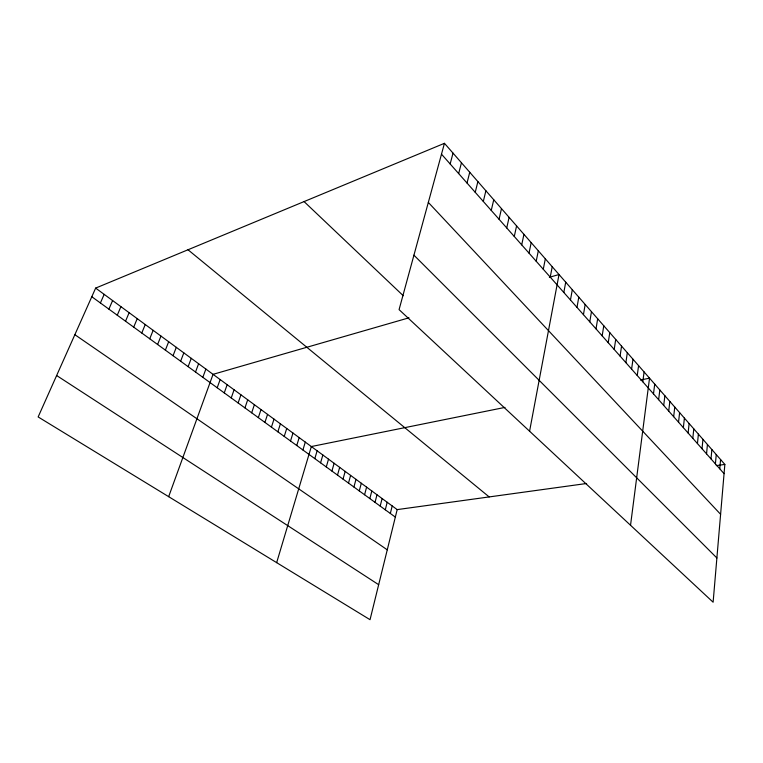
<?xml version="1.0" encoding="UTF-8"?>
<svg xmlns="http://www.w3.org/2000/svg" width="763" height="763" viewBox="0 0 763 763"><rect width="100%" height="100%" fill="white"/><g stroke="black" fill="none" stroke-linecap="round" stroke-linejoin="round"><path stroke-width="1.14" d="M724.85 464.429L713.119 602.217L399.078 309.625L444.457 143.31L724.85 464.429L716.238 465.621M719.767 468.806L720.577 459.536M715.408 463.894L716.247 454.586M711.002 458.906L711.869 449.569M706.548 453.861L707.435 444.486M702.027 448.749L702.942 439.345M697.449 443.58L698.393 434.137M692.814 438.334L693.786 428.863M688.121 433.031L689.123 423.513M683.362 427.652L684.401 418.105M678.545 422.206L679.614 412.621M673.672 416.693L674.769 407.07M668.722 411.095L669.847 401.443M663.715 405.43L664.878 395.739M658.631 399.688L659.833 389.969M653.49 393.87L654.721 384.113M630.534 525.259L649.532 378.181L640.453 380.012M642.789 381.777L644.096 371.943M637.239 375.501L638.583 365.63M631.602 369.13L632.985 359.22M625.889 362.663L627.31 352.725M620.09 356.111L621.549 346.125M614.205 349.454L615.712 339.44M608.235 342.701L609.78 332.649M602.179 335.854L603.771 325.763M596.027 328.891L597.667 318.772M589.78 321.833L591.468 311.676M583.437 314.661L585.173 304.466M577 307.384L578.783 297.15M570.466 299.993L572.298 289.721M563.828 292.487L565.717 282.176M529.579 431.209L559.021 274.518L549.379 277.303M550.228 277.112L552.231 266.735M543.275 269.244L545.326 258.829M536.198 261.251L538.316 250.798M529.017 253.125L531.191 242.634M521.711 244.866L523.943 234.336M514.281 236.473L516.58 225.905M506.737 227.937L509.102 217.341M499.059 219.258L501.491 208.623M491.248 210.426L493.756 199.763M483.313 201.451L485.888 190.76M475.235 192.324L477.886 181.594M95.652 288.099L397.18 509.608L370.036 619.69L38.15 416.941L95.652 288.099L444.457 143.31M390.332 513.461L392.211 505.955M467.023 183.034L469.741 172.266M385.286 509.798L387.184 502.264M380.184 506.088L382.11 498.535M375.034 502.35L376.989 494.777M458.658 173.573L461.462 162.786M369.836 498.573L371.819 490.981M364.58 494.758L366.593 487.137M450.151 163.959L453.031 153.134M359.268 490.905L361.319 483.265M353.908 487.013L355.987 479.345M348.5 483.084L350.608 475.397M343.026 479.116L345.172 471.4M337.504 475.101L339.678 467.366M331.915 471.048L334.127 463.284M326.278 466.956L328.519 459.164M320.574 462.817L322.854 455.006M314.814 458.63L317.131 450.799M276.654 562.646L311.342 446.546L505.02 407.394M302.911 449.989L305.295 442.101M296.75 445.516L299.172 437.609M290.522 440.995L292.992 433.06M284.227 436.426L286.735 428.472M277.866 431.81L280.412 423.818M271.428 427.137L274.012 419.125M264.923 422.406L267.546 414.376M258.333 417.628L261.003 409.569M251.676 412.793L254.384 404.705M244.942 407.9L247.698 399.793M238.123 402.95L240.927 394.814M231.237 397.952L234.079 389.788M224.255 392.888L227.155 384.695M217.197 387.766L220.145 379.554M168.661 496.665L213.049 374.337L408.978 317.809M202.834 377.332L205.876 369.073M195.519 372.029L198.609 363.732M188.127 366.65L191.265 358.333M180.631 361.214L183.826 352.868M173.048 355.711L176.301 347.337M165.371 350.141L168.68 341.738M157.607 344.494L160.964 336.073M149.739 338.782L153.153 330.341M141.775 333.002L145.247 324.533M133.706 327.146L137.235 318.648M125.542 321.213L129.128 312.687M117.264 315.205L120.916 306.659M108.89 309.129L112.609 300.546M100.401 302.959L104.178 294.365M397.18 509.608L586.613 483.494M56.634 375.52L378.667 584.696M74.86 334.69L387.261 549.827M91.798 296.721L395.339 517.095M188.013 249.759L489.169 496.923M304.075 201.585L403.255 295.72M413.928 255.176L716.886 557.982M428.329 202.424L720.606 514.31M441.491 154.164L724.068 473.67"/></g></svg>
